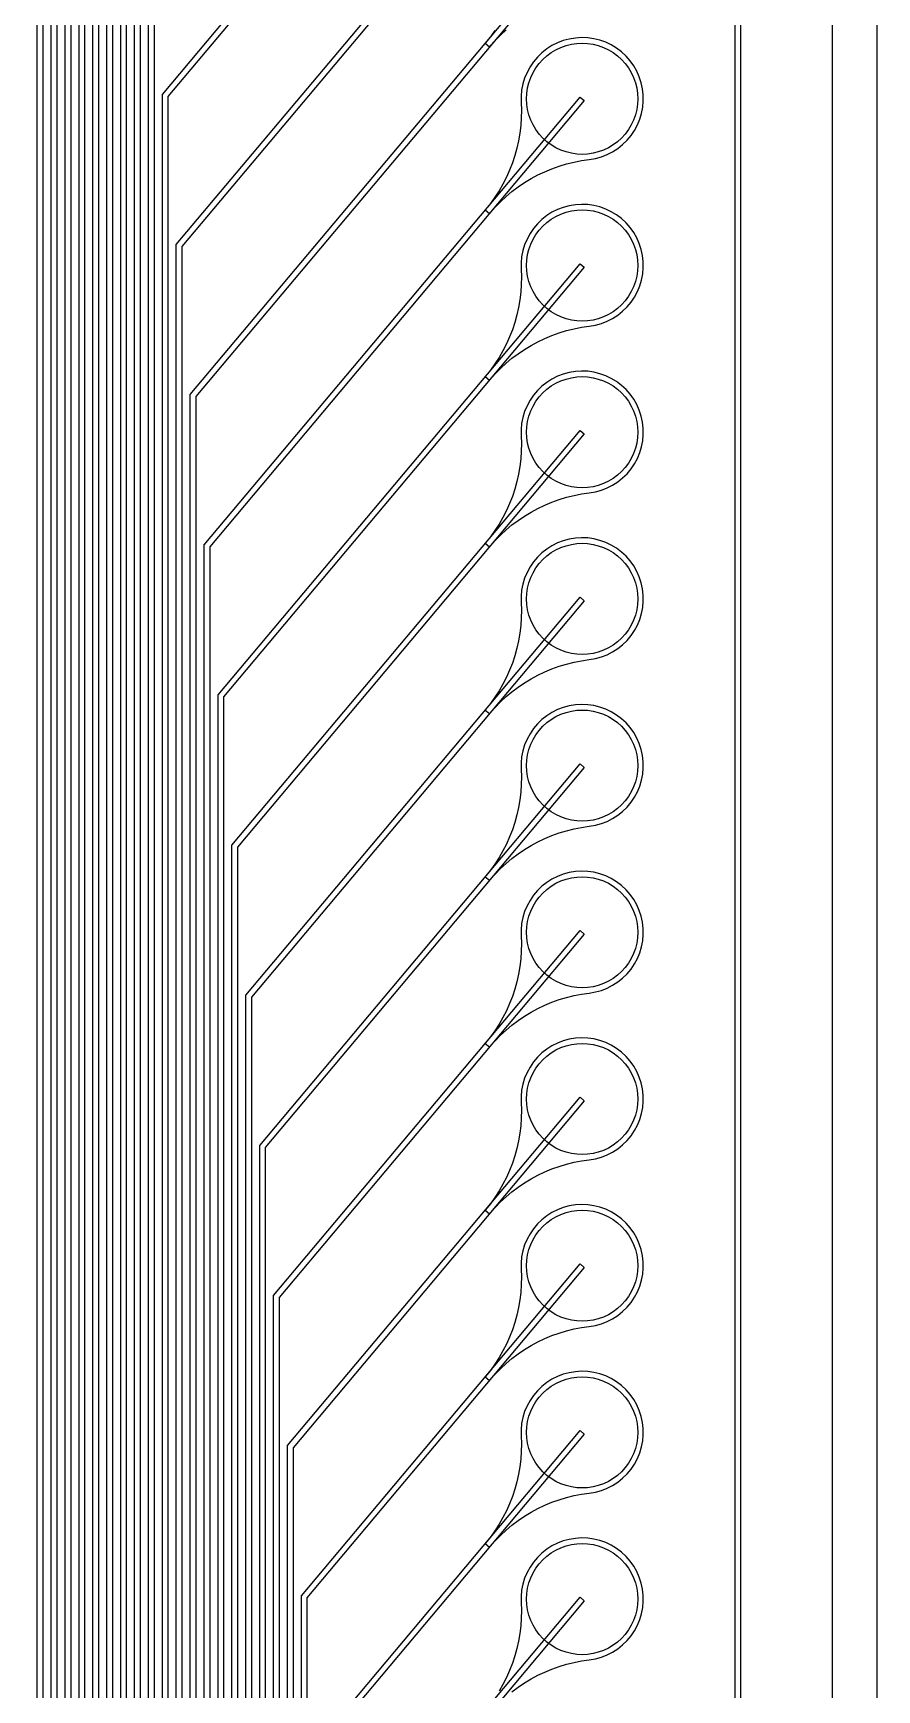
# Model space of a CAD drawing. Header units: metres. Extents: x -1805 to 1655, y -683 to 39617.
# Drawn here: x -12 to 1505, y 32873 to 35855 of the extents above; entities that cross this region are included whole.
import ezdxf

# ---------------------------------------------------------------- set-up
doc = ezdxf.new("R2010")
doc.units = ezdxf.units.M
doc.layers.add('Etching', color=5, linetype='CONTINUOUS')
doc.layers.add('Metal', color=4, linetype='CONTINUOUS')

msp = doc.modelspace()

# ---------------------------------------------------------------- linework, layer by layer
at = {"layer": 'Etching'}
for points in [[(-1505, 32457.8), (-1505, 39616.5), (1505, 39616.5), (1505, 32452)], [(1425, 32386.5), (1425, 39536.5), (-1425, 39536.5), (-1425, 32386.5)]]:
    msp.add_lwpolyline(points, dxfattribs=at)
for points in [[(1058.1, 35681), (1052.3, 35673.1), (1045.7, 35665.8), (1038.4, 35659.2), (1030.6, 35653.4), (1022.1, 35648.3), (1013.3, 35644.1), (1004, 35640.8), (994.5, 35638.4), (984.8, 35637), (975, 35636.5), (965.2, 35637), (955.5, 35638.4), (946, 35640.8), (936.7, 35644.1), (927.9, 35648.3), (919.4, 35653.4), (911.6, 35659.2), (904.3, 35665.8), (897.7, 35673.1), (891.9, 35681), (886.8, 35689.4), (882.6, 35698.2), (879.3, 35707.5), (876.9, 35717), (875.5, 35726.7), (875, 35736.5), (875.5, 35746.3), (876.9, 35756), (879.3, 35765.5), (882.6, 35774.8), (886.8, 35783.6), (891.9, 35792.1), (897.7, 35799.9), (904.3, 35807.2), (911.6, 35813.8), (919.4, 35819.7), (927.9, 35824.7), (936.7, 35828.9), (946, 35832.2), (955.5, 35834.6), (965.2, 35836), (975, 35836.5), (984.8, 35836), (994.5, 35834.6), (1004, 35832.2), (1013.3, 35828.9), (1022.1, 35824.7), (1030.6, 35819.7), (1038.4, 35813.8), (1045.7, 35807.2), (1052.3, 35799.9), (1058.1, 35792.1), (1063.2, 35783.6), (1067.4, 35774.8), (1070.7, 35765.5), (1073.1, 35756), (1074.5, 35746.3), (1075, 35736.5), (1074.5, 35726.7), (1073.1, 35717), (1070.7, 35707.5), (1067.4, 35698.2), (1063.2, 35689.4), (1058.1, 35681)], [(1058.1, 35381), (1052.3, 35373.1), (1045.7, 35365.8), (1038.4, 35359.2), (1030.6, 35353.4), (1022.1, 35348.3), (1013.3, 35344.1), (1004, 35340.8), (994.5, 35338.4), (984.8, 35337), (975, 35336.5), (965.2, 35337), (955.5, 35338.4), (946, 35340.8), (936.7, 35344.1), (927.9, 35348.3), (919.4, 35353.4), (911.6, 35359.2), (904.3, 35365.8), (897.7, 35373.1), (891.9, 35381), (886.8, 35389.4), (882.6, 35398.2), (879.3, 35407.5), (876.9, 35417), (875.5, 35426.7), (875, 35436.5), (875.5, 35446.3), (876.9, 35456), (879.3, 35465.5), (882.6, 35474.8), (886.8, 35483.6), (891.9, 35492.1), (897.7, 35499.9), (904.3, 35507.2), (911.6, 35513.8), (919.4, 35519.7), (927.9, 35524.7), (936.7, 35528.9), (946, 35532.2), (955.5, 35534.6), (965.2, 35536), (975, 35536.5), (984.8, 35536), (994.5, 35534.6), (1004, 35532.2), (1013.3, 35528.9), (1022.1, 35524.7), (1030.6, 35519.7), (1038.4, 35513.8), (1045.7, 35507.2), (1052.3, 35499.9), (1058.1, 35492.1), (1063.2, 35483.6), (1067.4, 35474.8), (1070.7, 35465.5), (1073.1, 35456), (1074.5, 35446.3), (1075, 35436.5), (1074.5, 35426.7), (1073.1, 35417), (1070.7, 35407.5), (1067.4, 35398.2), (1063.2, 35389.4), (1058.1, 35381)], [(1058.1, 35081), (1052.3, 35073.1), (1045.7, 35065.8), (1038.4, 35059.2), (1030.6, 35053.4), (1022.1, 35048.3), (1013.3, 35044.1), (1004, 35040.8), (994.5, 35038.4), (984.8, 35037), (975, 35036.5), (965.2, 35037), (955.5, 35038.4), (946, 35040.8), (936.7, 35044.1), (927.9, 35048.3), (919.4, 35053.4), (911.6, 35059.2), (904.3, 35065.8), (897.7, 35073.1), (891.9, 35081), (886.8, 35089.4), (882.6, 35098.2), (879.3, 35107.5), (876.9, 35117), (875.5, 35126.7), (875, 35136.5), (875.5, 35146.3), (876.9, 35156), (879.3, 35165.5), (882.6, 35174.8), (886.8, 35183.6), (891.9, 35192.1), (897.7, 35199.9), (904.3, 35207.2), (911.6, 35213.8), (919.4, 35219.7), (927.9, 35224.7), (936.7, 35228.9), (946, 35232.2), (955.5, 35234.6), (965.2, 35236), (975, 35236.5), (984.8, 35236), (994.5, 35234.6), (1004, 35232.2), (1013.3, 35228.9), (1022.1, 35224.7), (1030.6, 35219.7), (1038.4, 35213.8), (1045.7, 35207.2), (1052.3, 35199.9), (1058.1, 35192.1), (1063.2, 35183.6), (1067.4, 35174.8), (1070.7, 35165.5), (1073.1, 35156), (1074.5, 35146.3), (1075, 35136.5), (1074.5, 35126.7), (1073.1, 35117), (1070.7, 35107.5), (1067.4, 35098.2), (1063.2, 35089.4), (1058.1, 35081)], [(1058.1, 34781), (1052.3, 34773.1), (1045.7, 34765.8), (1038.4, 34759.2), (1030.6, 34753.4), (1022.1, 34748.3), (1013.3, 34744.1), (1004, 34740.8), (994.5, 34738.4), (984.8, 34737), (975, 34736.5), (965.2, 34737), (955.5, 34738.4), (946, 34740.8), (936.7, 34744.1), (927.9, 34748.3), (919.4, 34753.4), (911.6, 34759.2), (904.3, 34765.8), (897.7, 34773.1), (891.9, 34781), (886.8, 34789.4), (882.6, 34798.2), (879.3, 34807.5), (876.9, 34817), (875.5, 34826.7), (875, 34836.5), (875.5, 34846.3), (876.9, 34856), (879.3, 34865.5), (882.6, 34874.8), (886.8, 34883.6), (891.9, 34892.1), (897.7, 34899.9), (904.3, 34907.2), (911.6, 34913.8), (919.4, 34919.7), (927.9, 34924.7), (936.7, 34928.9), (946, 34932.2), (955.5, 34934.6), (965.2, 34936), (975, 34936.5), (984.8, 34936), (994.5, 34934.6), (1004, 34932.2), (1013.3, 34928.9), (1022.1, 34924.7), (1030.6, 34919.7), (1038.4, 34913.8), (1045.7, 34907.2), (1052.3, 34899.9), (1058.1, 34892.1), (1063.2, 34883.6), (1067.4, 34874.8), (1070.7, 34865.5), (1073.1, 34856), (1074.5, 34846.3), (1075, 34836.5), (1074.5, 34826.7), (1073.1, 34817), (1070.7, 34807.5), (1067.4, 34798.2), (1063.2, 34789.4), (1058.1, 34781)], [(1058.1, 34481), (1052.3, 34473.1), (1045.7, 34465.8), (1038.4, 34459.2), (1030.6, 34453.4), (1022.1, 34448.3), (1013.3, 34444.1), (1004, 34440.8), (994.5, 34438.4), (984.8, 34437), (975, 34436.5), (965.2, 34437), (955.5, 34438.4), (946, 34440.8), (936.7, 34444.1), (927.9, 34448.3), (919.4, 34453.4), (911.6, 34459.2), (904.3, 34465.8), (897.7, 34473.1), (891.9, 34481), (886.8, 34489.4), (882.6, 34498.2), (879.3, 34507.5), (876.9, 34517), (875.5, 34526.7), (875, 34536.5), (875.5, 34546.3), (876.9, 34556), (879.3, 34565.5), (882.6, 34574.8), (886.8, 34583.6), (891.9, 34592.1), (897.7, 34599.9), (904.3, 34607.2), (911.6, 34613.8), (919.4, 34619.7), (927.9, 34624.7), (936.7, 34628.9), (946, 34632.2), (955.5, 34634.6), (965.2, 34636), (975, 34636.5), (984.8, 34636), (994.5, 34634.6), (1004, 34632.2), (1013.3, 34628.9), (1022.1, 34624.7), (1030.6, 34619.7), (1038.4, 34613.8), (1045.7, 34607.2), (1052.3, 34599.9), (1058.1, 34592.1), (1063.2, 34583.6), (1067.4, 34574.8), (1070.7, 34565.5), (1073.1, 34556), (1074.5, 34546.3), (1075, 34536.5), (1074.5, 34526.7), (1073.1, 34517), (1070.7, 34507.5), (1067.4, 34498.2), (1063.2, 34489.4), (1058.1, 34481)], [(1058.1, 34181), (1052.3, 34173.1), (1045.7, 34165.8), (1038.4, 34159.2), (1030.6, 34153.4), (1022.1, 34148.3), (1013.3, 34144.1), (1004, 34140.8), (994.5, 34138.4), (984.8, 34137), (975, 34136.5), (965.2, 34137), (955.5, 34138.4), (946, 34140.8), (936.7, 34144.1), (927.9, 34148.3), (919.4, 34153.4), (911.6, 34159.2), (904.3, 34165.8), (897.7, 34173.1), (891.9, 34181), (886.8, 34189.4), (882.6, 34198.2), (879.3, 34207.5), (876.9, 34217), (875.5, 34226.7), (875, 34236.5), (875.5, 34246.3), (876.9, 34256), (879.3, 34265.5), (882.6, 34274.8), (886.8, 34283.6), (891.9, 34292.1), (897.7, 34299.9), (904.3, 34307.2), (911.6, 34313.8), (919.4, 34319.7), (927.9, 34324.7), (936.7, 34328.9), (946, 34332.2), (955.5, 34334.6), (965.2, 34336), (975, 34336.5), (984.8, 34336), (994.5, 34334.6), (1004, 34332.2), (1013.3, 34328.9), (1022.1, 34324.7), (1030.6, 34319.7), (1038.4, 34313.8), (1045.7, 34307.2), (1052.3, 34299.9), (1058.1, 34292.1), (1063.2, 34283.6), (1067.4, 34274.8), (1070.7, 34265.5), (1073.1, 34256), (1074.5, 34246.3), (1075, 34236.5), (1074.5, 34226.7), (1073.1, 34217), (1070.7, 34207.5), (1067.4, 34198.2), (1063.2, 34189.4), (1058.1, 34181)], [(1052.3, 33873.1), (1045.7, 33865.8), (1038.4, 33859.2), (1030.6, 33853.4), (1022.1, 33848.3), (1013.3, 33844.1), (1004, 33840.8), (994.5, 33838.4), (984.8, 33837), (975, 33836.5), (965.2, 33837), (955.5, 33838.4), (946, 33840.8), (936.7, 33844.1), (927.9, 33848.3), (919.4, 33853.4), (911.6, 33859.2), (904.3, 33865.8), (897.7, 33873.1), (891.9, 33881), (886.8, 33889.4), (882.6, 33898.2), (879.3, 33907.5), (876.9, 33917), (875.5, 33926.7), (875, 33936.5), (875.5, 33946.3), (876.9, 33956), (879.3, 33965.5), (882.6, 33974.8), (886.8, 33983.6), (891.9, 33992.1), (897.7, 33999.9), (904.3, 34007.2), (911.6, 34013.8), (919.4, 34019.7), (927.9, 34024.7), (936.7, 34028.9), (946, 34032.2), (955.5, 34034.6), (965.2, 34036), (975, 34036.5), (984.8, 34036), (994.5, 34034.6), (1004, 34032.2), (1013.3, 34028.9), (1022.1, 34024.7), (1030.6, 34019.7), (1038.4, 34013.8), (1045.7, 34007.2), (1052.3, 33999.9), (1058.1, 33992.1), (1063.2, 33983.6), (1067.4, 33974.8), (1070.7, 33965.5), (1073.1, 33956), (1074.5, 33946.3), (1075, 33936.5), (1074.5, 33926.7), (1073.1, 33917), (1070.7, 33907.5), (1067.4, 33898.2), (1063.2, 33889.4), (1058.1, 33881), (1052.3, 33873.1)], [(1052.3, 33573.1), (1045.7, 33565.8), (1038.4, 33559.2), (1030.6, 33553.4), (1022.1, 33548.3), (1013.3, 33544.1), (1004, 33540.8), (994.5, 33538.4), (984.8, 33537), (975, 33536.5), (965.2, 33537), (955.5, 33538.4), (946, 33540.8), (936.7, 33544.1), (927.9, 33548.3), (919.4, 33553.4), (911.6, 33559.2), (904.3, 33565.8), (897.7, 33573.1), (891.9, 33581), (886.8, 33589.4), (882.6, 33598.2), (879.3, 33607.5), (876.9, 33617), (875.5, 33626.7), (875, 33636.5), (875.5, 33646.3), (876.9, 33656), (879.3, 33665.5), (882.6, 33674.8), (886.8, 33683.6), (891.9, 33692.1), (897.7, 33699.9), (904.3, 33707.2), (911.6, 33713.8), (919.4, 33719.7), (927.9, 33724.7), (936.7, 33728.9), (946, 33732.2), (955.5, 33734.6), (965.2, 33736), (975, 33736.5), (984.8, 33736), (994.5, 33734.6), (1004, 33732.2), (1013.3, 33728.9), (1022.1, 33724.7), (1030.6, 33719.7), (1038.4, 33713.8), (1045.7, 33707.2), (1052.3, 33699.9), (1058.1, 33692.1), (1063.2, 33683.6), (1067.4, 33674.8), (1070.7, 33665.5), (1073.1, 33656), (1074.5, 33646.3), (1075, 33636.5), (1074.5, 33626.7), (1073.1, 33617), (1070.7, 33607.5), (1067.4, 33598.2), (1063.2, 33589.4), (1058.1, 33581), (1052.3, 33573.1)], [(1058.1, 33281), (1052.3, 33273.1), (1045.7, 33265.8), (1038.4, 33259.2), (1030.6, 33253.4), (1022.1, 33248.3), (1013.3, 33244.1), (1004, 33240.8), (994.5, 33238.4), (984.8, 33237), (975, 33236.5), (965.2, 33237), (955.5, 33238.4), (946, 33240.8), (936.7, 33244.1), (927.9, 33248.3), (919.4, 33253.4), (911.6, 33259.2), (904.3, 33265.8), (897.7, 33273.1), (891.9, 33281), (886.8, 33289.4), (882.6, 33298.2), (879.3, 33307.5), (876.9, 33317), (875.5, 33326.7), (875, 33336.5), (875.5, 33346.3), (876.9, 33356), (879.3, 33365.5), (882.6, 33374.8), (886.8, 33383.6), (891.9, 33392.1), (897.7, 33399.9), (904.3, 33407.2), (911.6, 33413.8), (919.4, 33419.7), (927.9, 33424.7), (936.7, 33428.9), (946, 33432.2), (955.5, 33434.6), (965.2, 33436), (975, 33436.5), (984.8, 33436), (994.5, 33434.6), (1004, 33432.2), (1013.3, 33428.9), (1022.1, 33424.7), (1030.6, 33419.7), (1038.4, 33413.8), (1045.7, 33407.2), (1052.3, 33399.9), (1058.1, 33392.1), (1063.2, 33383.6), (1067.4, 33374.8), (1070.7, 33365.5), (1073.1, 33356), (1074.5, 33346.3), (1075, 33336.5), (1074.5, 33326.7), (1073.1, 33317), (1070.7, 33307.5), (1067.4, 33298.2), (1063.2, 33289.4), (1058.1, 33281)], [(1058.1, 32981), (1052.3, 32973.1), (1045.7, 32965.8), (1038.4, 32959.2), (1030.6, 32953.4), (1022.1, 32948.3), (1013.3, 32944.1), (1004, 32940.8), (994.5, 32938.4), (984.8, 32937), (975, 32936.5), (965.2, 32937), (955.5, 32938.4), (946, 32940.8), (936.7, 32944.1), (927.9, 32948.3), (919.4, 32953.4), (911.6, 32959.2), (904.3, 32965.8), (897.7, 32973.1), (891.9, 32981), (886.8, 32989.4), (882.6, 32998.2), (879.3, 33007.5), (876.9, 33017), (875.5, 33026.7), (875, 33036.5), (875.5, 33046.3), (876.9, 33056), (879.3, 33065.5), (882.6, 33074.8), (886.8, 33083.6), (891.9, 33092.1), (897.7, 33099.9), (904.3, 33107.2), (911.6, 33113.8), (919.4, 33119.7), (927.9, 33124.7), (936.7, 33128.9), (946, 33132.2), (955.5, 33134.6), (965.2, 33136), (975, 33136.5), (984.8, 33136), (994.5, 33134.6), (1004, 33132.2), (1013.3, 33128.9), (1022.1, 33124.7), (1030.6, 33119.7), (1038.4, 33113.8), (1045.7, 33107.2), (1052.3, 33099.9), (1058.1, 33092.1), (1063.2, 33083.6), (1067.4, 33074.8), (1070.7, 33065.5), (1073.1, 33056), (1074.5, 33046.3), (1075, 33036.5), (1074.5, 33026.7), (1073.1, 33017), (1070.7, 33007.5), (1067.4, 32998.2), (1063.2, 32989.4), (1058.1, 32981)]]:
    msp.add_lwpolyline(points, close=True, dxfattribs=at)
at = {"layer": 'Metal'}
for points in [[(-2, 9148.2), (-2, 9349.2), (-5, 11349.2), (-5, 38241.6), (997.7, 39436.5), (1207.1, 39436.5), (1260, 39383.6), (1260, 29444.4), (1247.1, 29431.5), (975, 29431.5), (975, 29441.5), (1242.9, 29441.5), (1250, 29448.6), (1250, 39379.4), (1202.9, 39426.5), (1002.3, 39426.5), (5, 38237.9), (5, 11349.2), (2, 9349.2), (2, 9148.2)], [(28, 9148.7), (28, 9349.7), (20, 11349.7), (20, 37906.2), (971.2, 39039.7), (978.8, 39033.3), (30, 37902.5), (30, 11349.7), (30, 9349.7), (30, 9148.7)], [(52, 9149.7), (52, 9350.7), (45, 11350.7), (45, 37636), (971.2, 38739.7), (978.8, 38733.3), (55, 37632.3), (55, 11350.7), (54, 9350.7), (54, 9149.7)], [(76, 9151.3), (76, 9352.3), (70, 11352.3), (70, 37365.7), (971.2, 38439.7), (978.8, 38433.3), (80, 37362.1), (80, 11352.3), (78, 9352.3), (78, 9151.3)], [(100, 9153.5), (100, 9354.5), (95, 11354.5), (95, 37095.5), (971.2, 38139.7), (978.8, 38133.3), (105, 37091.9), (105, 11354.5), (102, 9354.5), (102, 9153.5)], [(124, 9156.3), (124, 9357.3), (120, 11357.3), (120, 36825.3), (971.2, 37839.7), (978.8, 37833.3), (130, 36821.7), (130, 11357.3), (126, 9357.3), (126, 9156.3)], [(148, 9159.6), (148, 9360.6), (145, 11360.6), (145, 36555.1), (971.2, 37539.7), (978.8, 37533.3), (155, 36551.5), (155, 11360.6), (150, 9360.6), (150, 9159.6)], [(172, 9163.5), (172, 9364.5), (170, 11364.5), (170, 36284.9), (971.2, 37239.7), (978.8, 37233.3), (180, 36281.3), (180, 11364.5), (174, 9364.5), (174, 9163.5)], [(196, 9168), (196, 9369), (195, 11369), (195, 36014.7), (971.2, 36939.7), (978.8, 36933.3), (205, 36011.1), (205, 11369), (198, 9369), (198, 9168)], [(220, 9173), (220, 9374), (220, 11374), (220, 35744.5), (971.2, 36639.7), (978.8, 36633.3), (230, 35740.9), (230, 11374), (222, 9374), (222, 9173)], [(244, 9178.5), (244, 9379.5), (245, 11379.5), (245, 35474.3), (971.2, 36339.7), (978.8, 36333.3), (255, 35470.7), (255, 11379.5), (246, 9379.5), (246, 9178.5)], [(268, 9184.6), (268, 9385.6), (270, 11385.6), (270, 35204.1), (971.2, 36039.7), (978.8, 36033.3), (280, 35200.5), (280, 11385.6), (270, 9385.6), (270, 9184.6)], [(808.3, 35530.1), (809, 35530.9), (818.2, 35541.3), (827.8, 35551.2), (838, 35560.6), (848.7, 35569.5), (859.7, 35577.8), (871.2, 35585.6), (883.1, 35592.8), (895.3, 35599.4), (907.8, 35605.3), (920.6, 35610.7), (933.7, 35615.3), (947, 35619.3), (960.4, 35622.7), (974, 35625.3), (987.8, 35627.2), (998.7, 35629.1), (1009.5, 35632), (1019.8, 35636.1), (1029.7, 35641.1), (1039.1, 35647.1), (1047.8, 35654.1), (1055.8, 35661.8), (1062.9, 35670.4), (1069.1, 35679.6), (1074.4, 35689.4), (1078.6, 35699.7), (1081.8, 35710.3), (1083.9, 35721.2), (1084.9, 35732.3), (1084.8, 35743.5), (1083.5, 35754.5), (1081.1, 35765.4), (1077.7, 35776), (1073.2, 35786.1), (1067.7, 35795.8), (1061.2, 35804.8), (1053.9, 35813.2), (1045.7, 35820.8), (1036.8, 35827.5), (1027.3, 35833.3), (1017.3, 35838.1), (1006.8, 35841.8), (996, 35844.5), (985, 35846.1), (973.9, 35846.5), (962.8, 35845.8), (951.8, 35844), (941.1, 35841.1), (930.7, 35837.2), (920.7, 35832.2), (911.3, 35826.2), (902.6, 35819.3), (894.6, 35811.6), (887.4, 35803.1), (881.2, 35793.9), (875.8, 35784.1), (871.5, 35773.9), (868.3, 35763.2), (866.1, 35752.3), (865.1, 35741.2), (865.2, 35730.1), (865.6, 35716.2), (865.4, 35702.4), (864.5, 35688.5), (862.8, 35674.8), (860.5, 35661.1), (857.5, 35647.6), (853.8, 35634.2), (849.4, 35621), (844.4, 35608.1), (838.8, 35595.4), (832.5, 35583.1), (825.6, 35571.1), (818, 35559.4), (810, 35548.1), (801.3, 35537.3), (800.7, 35536.5), (808.3, 35530.1)], [(292, 9191.3), (292, 9392.3), (295, 11392.3), (295, 34933.9), (971.2, 35739.7), (978.8, 35733.3), (305, 34930.3), (305, 11392.3), (294, 9392.3), (294, 9191.3)], [(808.3, 35230.1), (809, 35230.9), (818.2, 35241.3), (827.8, 35251.2), (838, 35260.6), (848.7, 35269.5), (859.7, 35277.8), (871.2, 35285.6), (883.1, 35292.8), (895.3, 35299.4), (907.8, 35305.3), (920.6, 35310.7), (933.7, 35315.3), (947, 35319.3), (960.4, 35322.7), (974, 35325.3), (987.8, 35327.2), (998.7, 35329.1), (1009.5, 35332), (1019.8, 35336.1), (1029.7, 35341.1), (1039.1, 35347.1), (1047.8, 35354.1), (1055.8, 35361.8), (1062.9, 35370.4), (1069.1, 35379.6), (1074.4, 35389.4), (1078.6, 35399.7), (1081.8, 35410.3), (1083.9, 35421.2), (1084.9, 35432.3), (1084.8, 35443.5), (1083.5, 35454.5), (1081.1, 35465.4), (1077.7, 35476), (1073.2, 35486.1), (1067.7, 35495.8), (1061.2, 35504.8), (1053.9, 35513.2), (1045.7, 35520.8), (1036.8, 35527.5), (1027.3, 35533.3), (1017.3, 35538.1), (1006.8, 35541.8), (996, 35544.5), (985, 35546.1), (973.9, 35546.5), (962.8, 35545.8), (951.8, 35544), (941.1, 35541.1), (930.7, 35537.2), (920.7, 35532.2), (911.3, 35526.2), (902.6, 35519.3), (894.6, 35511.6), (887.4, 35503.1), (881.2, 35493.9), (875.8, 35484.1), (871.5, 35473.9), (868.3, 35463.2), (866.1, 35452.3), (865.1, 35441.2), (865.2, 35430.1), (865.6, 35416.2), (865.4, 35402.4), (864.5, 35388.5), (862.8, 35374.8), (860.5, 35361.1), (857.5, 35347.6), (853.8, 35334.2), (849.4, 35321), (844.4, 35308.1), (838.8, 35295.4), (832.5, 35283.1), (825.6, 35271.1), (818, 35259.4), (810, 35248.1), (801.3, 35237.3), (800.7, 35236.5), (808.3, 35230.1)], [(316, 9198.5), (316, 9399.5), (320, 11399.5), (320, 34663.7), (971.2, 35439.7), (978.8, 35433.3), (330, 34660), (330, 11399.5), (318, 9399.5), (318, 9198.5)], [(808.3, 34930.1), (809, 34930.9), (818.2, 34941.3), (827.8, 34951.2), (838, 34960.6), (848.7, 34969.5), (859.7, 34977.8), (871.2, 34985.6), (883.1, 34992.8), (895.3, 34999.4), (907.8, 35005.3), (920.6, 35010.7), (933.7, 35015.3), (947, 35019.3), (960.4, 35022.7), (974, 35025.3), (987.8, 35027.2), (998.7, 35029.1), (1009.5, 35032), (1019.8, 35036.1), (1029.7, 35041.1), (1039.1, 35047.1), (1047.8, 35054.1), (1055.8, 35061.8), (1062.9, 35070.4), (1069.1, 35079.6), (1074.4, 35089.4), (1078.6, 35099.7), (1081.8, 35110.3), (1083.9, 35121.2), (1084.9, 35132.3), (1084.8, 35143.5), (1083.5, 35154.5), (1081.1, 35165.4), (1077.7, 35176), (1073.2, 35186.1), (1067.7, 35195.8), (1061.2, 35204.8), (1053.9, 35213.2), (1045.7, 35220.8), (1036.8, 35227.5), (1027.3, 35233.3), (1017.3, 35238.1), (1006.8, 35241.8), (996, 35244.5), (985, 35246.1), (973.9, 35246.5), (962.8, 35245.8), (951.8, 35244), (941.1, 35241.1), (930.7, 35237.2), (920.7, 35232.2), (911.3, 35226.2), (902.6, 35219.3), (894.6, 35211.6), (887.4, 35203.1), (881.2, 35193.9), (875.8, 35184.1), (871.5, 35173.9), (868.3, 35163.2), (866.1, 35152.3), (865.1, 35141.2), (865.2, 35130.1), (865.6, 35116.2), (865.4, 35102.4), (864.5, 35088.5), (862.8, 35074.8), (860.5, 35061.1), (857.5, 35047.6), (853.8, 35034.2), (849.4, 35021), (844.4, 35008.1), (838.8, 34995.4), (832.5, 34983.1), (825.6, 34971.1), (818, 34959.4), (810, 34948.1), (801.3, 34937.3), (800.7, 34936.5), (808.3, 34930.1)], [(340, 9206.2), (340, 9407.2), (345, 11407.2), (345, 34393.5), (971.2, 35139.7), (978.8, 35133.3), (355, 34389.8), (355, 11407.2), (342, 9407.2), (342, 9206.2)], [(808.3, 34630.1), (809, 34630.9), (818.2, 34641.3), (827.8, 34651.2), (838, 34660.6), (848.7, 34669.5), (859.7, 34677.8), (871.2, 34685.6), (883.1, 34692.8), (895.3, 34699.4), (907.8, 34705.3), (920.6, 34710.7), (933.7, 34715.3), (947, 34719.3), (960.4, 34722.7), (974, 34725.3), (987.8, 34727.2), (998.7, 34729.1), (1009.5, 34732), (1019.8, 34736.1), (1029.7, 34741.1), (1039.1, 34747.1), (1047.8, 34754.1), (1055.8, 34761.8), (1062.9, 34770.4), (1069.1, 34779.6), (1074.4, 34789.4), (1078.6, 34799.7), (1081.8, 34810.3), (1083.9, 34821.2), (1084.9, 34832.3), (1084.8, 34843.5), (1083.5, 34854.5), (1081.1, 34865.4), (1077.7, 34876), (1073.2, 34886.1), (1067.7, 34895.8), (1061.2, 34904.8), (1053.9, 34913.2), (1045.7, 34920.8), (1036.8, 34927.5), (1027.3, 34933.3), (1017.3, 34938.1), (1006.8, 34941.8), (996, 34944.5), (985, 34946.1), (973.9, 34946.5), (962.8, 34945.8), (951.8, 34944), (941.1, 34941.1), (930.7, 34937.2), (920.7, 34932.2), (911.3, 34926.2), (902.6, 34919.3), (894.6, 34911.6), (887.4, 34903.1), (881.2, 34893.9), (875.8, 34884.1), (871.5, 34873.9), (868.3, 34863.2), (866.1, 34852.3), (865.1, 34841.2), (865.2, 34830.1), (865.6, 34816.2), (865.4, 34802.4), (864.5, 34788.5), (862.8, 34774.8), (860.5, 34761.1), (857.5, 34747.6), (853.8, 34734.2), (849.4, 34721), (844.4, 34708.1), (838.8, 34695.4), (832.5, 34683.1), (825.6, 34671.1), (818, 34659.4), (810, 34648.1), (801.3, 34637.3), (800.7, 34636.5), (808.3, 34630.1)], [(364, 9214.4), (364, 9415.4), (370, 11415.5), (370, 34123.3), (971.2, 34839.7), (978.8, 34833.3), (380, 34119.6), (380, 11415.4), (366, 9415.4), (366, 9214.4)], [(808.3, 34330.1), (809, 34330.9), (818.2, 34341.3), (827.8, 34351.2), (838, 34360.6), (848.7, 34369.5), (859.7, 34377.8), (871.2, 34385.6), (883.1, 34392.8), (895.3, 34399.4), (907.8, 34405.3), (920.6, 34410.7), (933.7, 34415.3), (947, 34419.3), (960.4, 34422.7), (974, 34425.3), (987.8, 34427.2), (998.7, 34429.1), (1009.5, 34432), (1019.8, 34436.1), (1029.7, 34441.1), (1039.1, 34447.1), (1047.8, 34454.1), (1055.8, 34461.8), (1062.9, 34470.4), (1069.1, 34479.6), (1074.4, 34489.4), (1078.6, 34499.7), (1081.8, 34510.3), (1083.9, 34521.2), (1084.9, 34532.3), (1084.8, 34543.5), (1083.5, 34554.5), (1081.1, 34565.4), (1077.7, 34576), (1073.2, 34586.1), (1067.7, 34595.8), (1061.2, 34604.8), (1053.9, 34613.2), (1045.7, 34620.8), (1036.8, 34627.5), (1027.3, 34633.3), (1017.3, 34638.1), (1006.8, 34641.8), (996, 34644.5), (985, 34646.1), (973.9, 34646.5), (962.8, 34645.8), (951.8, 34644), (941.1, 34641.1), (930.7, 34637.2), (920.7, 34632.2), (911.3, 34626.2), (902.6, 34619.3), (894.6, 34611.6), (887.4, 34603.1), (881.2, 34593.9), (875.8, 34584.1), (871.5, 34573.9), (868.3, 34563.2), (866.1, 34552.3), (865.1, 34541.2), (865.2, 34530.1), (865.6, 34516.2), (865.4, 34502.4), (864.5, 34488.5), (862.8, 34474.8), (860.5, 34461.1), (857.5, 34447.6), (853.8, 34434.2), (849.4, 34421), (844.4, 34408.1), (838.8, 34395.4), (832.5, 34383.1), (825.6, 34371.1), (818, 34359.4), (810, 34348.1), (801.3, 34337.3), (800.7, 34336.5), (808.3, 34330.1)], [(388, 9223.2), (388, 9424.2), (395, 11424.2), (395, 33853.1), (971.2, 34539.7), (978.8, 34533.3), (405, 33849.4), (405, 11424.2), (390, 9424.2), (390, 9223.2)], [(808.3, 34030.1), (809, 34030.9), (818.2, 34041.3), (827.8, 34051.2), (838, 34060.6), (848.7, 34069.5), (859.7, 34077.8), (871.2, 34085.6), (883.1, 34092.8), (895.3, 34099.4), (907.8, 34105.3), (920.6, 34110.7), (933.7, 34115.3), (947, 34119.3), (960.4, 34122.7), (974, 34125.3), (987.8, 34127.2), (998.7, 34129.1), (1009.5, 34132), (1019.8, 34136.1), (1029.7, 34141.1), (1039.1, 34147.1), (1047.8, 34154.1), (1055.8, 34161.8), (1062.9, 34170.4), (1069.1, 34179.6), (1074.4, 34189.4), (1078.6, 34199.7), (1081.8, 34210.3), (1083.9, 34221.2), (1084.9, 34232.3), (1084.8, 34243.5), (1083.5, 34254.5), (1081.1, 34265.4), (1077.7, 34276), (1073.2, 34286.1), (1067.7, 34295.8), (1061.2, 34304.8), (1053.9, 34313.2), (1045.7, 34320.8), (1036.8, 34327.5), (1027.3, 34333.3), (1017.3, 34338.1), (1006.8, 34341.8), (996, 34344.5), (985, 34346.1), (973.9, 34346.5), (962.8, 34345.8), (951.8, 34344), (941.1, 34341.1), (930.7, 34337.2), (920.7, 34332.2), (911.3, 34326.2), (902.6, 34319.3), (894.6, 34311.6), (887.4, 34303.1), (881.2, 34293.9), (875.8, 34284.1), (871.5, 34273.9), (868.3, 34263.2), (866.1, 34252.3), (865.1, 34241.2), (865.2, 34230.1), (865.6, 34216.2), (865.4, 34202.4), (864.5, 34188.5), (862.8, 34174.8), (860.5, 34161.1), (857.5, 34147.6), (853.8, 34134.2), (849.4, 34121), (844.4, 34108.1), (838.8, 34095.4), (832.5, 34083.1), (825.6, 34071.1), (818, 34059.4), (810, 34048.1), (801.3, 34037.3), (800.7, 34036.5), (808.3, 34030.1)], [(412, 9232.5), (412, 9433.5), (420, 11433.6), (420, 33582.9), (971.2, 34239.7), (978.8, 34233.3), (430, 33579.2), (430, 11433.5), (414, 9433.5), (414, 9232.5)], [(808.3, 33730.1), (809, 33730.9), (818.2, 33741.3), (827.8, 33751.2), (838, 33760.6), (848.7, 33769.5), (859.7, 33777.8), (871.2, 33785.6), (883.1, 33792.8), (895.3, 33799.4), (907.8, 33805.3), (920.6, 33810.7), (933.7, 33815.3), (947, 33819.3), (960.4, 33822.7), (974, 33825.3), (987.8, 33827.2), (998.7, 33829.1), (1009.5, 33832), (1019.8, 33836.1), (1029.7, 33841.1), (1039.1, 33847.1), (1047.8, 33854.1), (1055.8, 33861.8), (1062.9, 33870.4), (1069.1, 33879.6), (1074.4, 33889.4), (1078.6, 33899.7), (1081.8, 33910.3), (1083.9, 33921.2), (1084.9, 33932.3), (1084.8, 33943.5), (1083.5, 33954.5), (1081.1, 33965.4), (1077.7, 33976), (1073.2, 33986.1), (1067.7, 33995.8), (1061.2, 34004.8), (1053.9, 34013.2), (1045.7, 34020.8), (1036.8, 34027.5), (1027.3, 34033.3), (1017.3, 34038.1), (1006.8, 34041.8), (996, 34044.5), (985, 34046.1), (973.9, 34046.5), (962.8, 34045.8), (951.8, 34044), (941.1, 34041.1), (930.7, 34037.2), (920.7, 34032.2), (911.3, 34026.2), (902.6, 34019.3), (894.6, 34011.6), (887.4, 34003.1), (881.2, 33993.9), (875.8, 33984.1), (871.5, 33973.9), (868.3, 33963.2), (866.1, 33952.3), (865.1, 33941.2), (865.2, 33930.1), (865.6, 33916.2), (865.4, 33902.4), (864.5, 33888.5), (862.8, 33874.8), (860.5, 33861.1), (857.5, 33847.6), (853.8, 33834.2), (849.4, 33821), (844.4, 33808.1), (838.8, 33795.4), (832.5, 33783.1), (825.6, 33771.1), (818, 33759.4), (810, 33748.1), (801.3, 33737.3), (800.7, 33736.5), (808.3, 33730.1)], [(436, 9242.4), (436, 9443.4), (445, 11443.4), (445, 33312.7), (971.2, 33939.7), (978.8, 33933.3), (455, 33309), (455, 11443.4), (438, 9443.4), (438, 9242.4)], [(808.3, 33430.1), (809, 33430.9), (818.2, 33441.3), (827.8, 33451.2), (838, 33460.6), (848.7, 33469.5), (859.7, 33477.8), (871.2, 33485.6), (883.1, 33492.8), (895.3, 33499.4), (907.8, 33505.3), (920.6, 33510.7), (933.7, 33515.3), (947, 33519.3), (960.4, 33522.7), (974, 33525.3), (987.8, 33527.2), (998.7, 33529.1), (1009.5, 33532), (1019.8, 33536.1), (1029.7, 33541.1), (1039.1, 33547.1), (1047.8, 33554.1), (1055.8, 33561.8), (1062.9, 33570.4), (1069.1, 33579.6), (1074.4, 33589.4), (1078.6, 33599.7), (1081.8, 33610.3), (1083.9, 33621.2), (1084.9, 33632.3), (1084.8, 33643.5), (1083.5, 33654.5), (1081.1, 33665.4), (1077.7, 33676), (1073.2, 33686.1), (1067.7, 33695.8), (1061.2, 33704.8), (1053.9, 33713.2), (1045.7, 33720.8), (1036.8, 33727.5), (1027.3, 33733.3), (1017.3, 33738.1), (1006.8, 33741.8), (996, 33744.5), (985, 33746.1), (973.9, 33746.5), (962.8, 33745.8), (951.8, 33744), (941.1, 33741.1), (930.7, 33737.2), (920.7, 33732.2), (911.3, 33726.2), (902.6, 33719.3), (894.6, 33711.6), (887.4, 33703.1), (881.2, 33693.9), (875.8, 33684.1), (871.5, 33673.9), (868.3, 33663.2), (866.1, 33652.3), (865.1, 33641.2), (865.2, 33630.1), (865.6, 33616.2), (865.4, 33602.4), (864.5, 33588.5), (862.8, 33574.8), (860.5, 33561.1), (857.5, 33547.6), (853.8, 33534.2), (849.4, 33521), (844.4, 33508.1), (838.8, 33495.4), (832.5, 33483.1), (825.6, 33471.1), (818, 33459.4), (810, 33448.1), (801.3, 33437.3), (800.7, 33436.5), (808.3, 33430.1)], [(460, 9252.7), (460, 9453.7), (470, 11453.8), (470, 33042.5), (971.2, 33639.7), (978.8, 33633.3), (480, 33038.8), (480, 11453.7), (462, 9453.7), (462, 9252.7)], [(808.3, 33130.1), (809, 33130.9), (818.2, 33141.3), (827.8, 33151.2), (838, 33160.6), (848.7, 33169.5), (859.7, 33177.8), (871.2, 33185.6), (883.1, 33192.8), (895.3, 33199.4), (907.8, 33205.3), (920.6, 33210.7), (933.7, 33215.3), (947, 33219.3), (960.4, 33222.7), (974, 33225.3), (987.8, 33227.2), (998.7, 33229.1), (1009.5, 33232), (1019.8, 33236.1), (1029.7, 33241.1), (1039.1, 33247.1), (1047.8, 33254.1), (1055.8, 33261.8), (1062.9, 33270.4), (1069.1, 33279.6), (1074.4, 33289.4), (1078.6, 33299.7), (1081.8, 33310.3), (1083.9, 33321.2), (1084.9, 33332.3), (1084.8, 33343.5), (1083.5, 33354.5), (1081.1, 33365.4), (1077.7, 33376), (1073.2, 33386.1), (1067.7, 33395.8), (1061.2, 33404.8), (1053.9, 33413.2), (1045.7, 33420.8), (1036.8, 33427.5), (1027.3, 33433.3), (1017.3, 33438.1), (1006.8, 33441.8), (996, 33444.5), (985, 33446.1), (973.9, 33446.5), (962.8, 33445.8), (951.8, 33444), (941.1, 33441.1), (930.7, 33437.2), (920.7, 33432.2), (911.3, 33426.2), (902.6, 33419.3), (894.6, 33411.6), (887.4, 33403.1), (881.2, 33393.9), (875.8, 33384.1), (871.5, 33373.9), (868.3, 33363.2), (866.1, 33352.3), (865.1, 33341.2), (865.2, 33330.1), (865.6, 33316.2), (865.4, 33302.4), (864.5, 33288.5), (862.8, 33274.8), (860.5, 33261.1), (857.5, 33247.6), (853.8, 33234.2), (849.4, 33221), (844.4, 33208.1), (838.8, 33195.4), (832.5, 33183.1), (825.6, 33171.1), (818, 33159.4), (810, 33148.1), (801.3, 33137.3), (800.7, 33136.5), (808.3, 33130.1)], [(484, 9263.6), (484, 9464.6), (495, 11464.6), (495, 32772.2), (971.2, 33339.7), (978.8, 33333.3), (505, 32768.6), (505, 11464.6), (486, 9464.6), (486, 9263.6)], [(508, 9275), (508, 9476), (520, 11476.1), (520, 32502), (971.2, 33039.7), (978.8, 33033.3), (530, 32498.4), (530, 11476), (510, 9476), (510, 9275)]]:
    msp.add_lwpolyline(points, close=True, dxfattribs=at)
for points in [[(818, 35859.4), (810, 35848.1), (801.3, 35837.3), (800.7, 35836.5), (808.3, 35830.1), (808.3, 35830.1), (809, 35830.9), (818.2, 35841.3), (827.8, 35851.2), (838, 35860.6)], [(848.7, 32869.5), (859.7, 32877.8), (871.2, 32885.6), (883.1, 32892.8), (895.3, 32899.4), (907.8, 32905.3), (920.6, 32910.7), (933.7, 32915.3), (947, 32919.3), (960.4, 32922.7), (974, 32925.3), (987.8, 32927.2), (998.7, 32929.1), (1009.5, 32932), (1019.8, 32936.1), (1029.7, 32941.1), (1039.1, 32947.1), (1047.8, 32954.1), (1055.8, 32961.8), (1062.9, 32970.4), (1069.1, 32979.6), (1074.4, 32989.4), (1078.6, 32999.7), (1081.8, 33010.3), (1083.9, 33021.2), (1084.9, 33032.3), (1084.8, 33043.5), (1083.5, 33054.5), (1081.1, 33065.4), (1077.7, 33076), (1073.2, 33086.1), (1067.7, 33095.8), (1061.2, 33104.8), (1053.9, 33113.2), (1045.7, 33120.8), (1036.8, 33127.5), (1027.3, 33133.3), (1017.3, 33138.1), (1006.8, 33141.8), (996, 33144.5), (985, 33146.1), (973.9, 33146.5), (962.8, 33145.8), (951.8, 33144), (941.1, 33141.1), (930.7, 33137.2), (920.7, 33132.2), (911.3, 33126.2), (902.6, 33119.3), (894.6, 33111.6), (887.4, 33103.1), (881.2, 33093.9), (875.8, 33084.1), (871.5, 33073.9), (868.3, 33063.2), (866.1, 33052.3), (865.1, 33041.2), (865.2, 33030.1), (865.6, 33016.2), (865.4, 33002.4), (864.5, 32988.5), (862.8, 32974.8), (860.5, 32961.1), (857.5, 32947.6), (853.8, 32934.2), (849.4, 32921), (844.4, 32908.1), (838.8, 32895.4), (832.5, 32883.1), (825.6, 32871.1)]]:
    msp.add_lwpolyline(points, dxfattribs=at)

doc.saveas('drawing.dxf')
